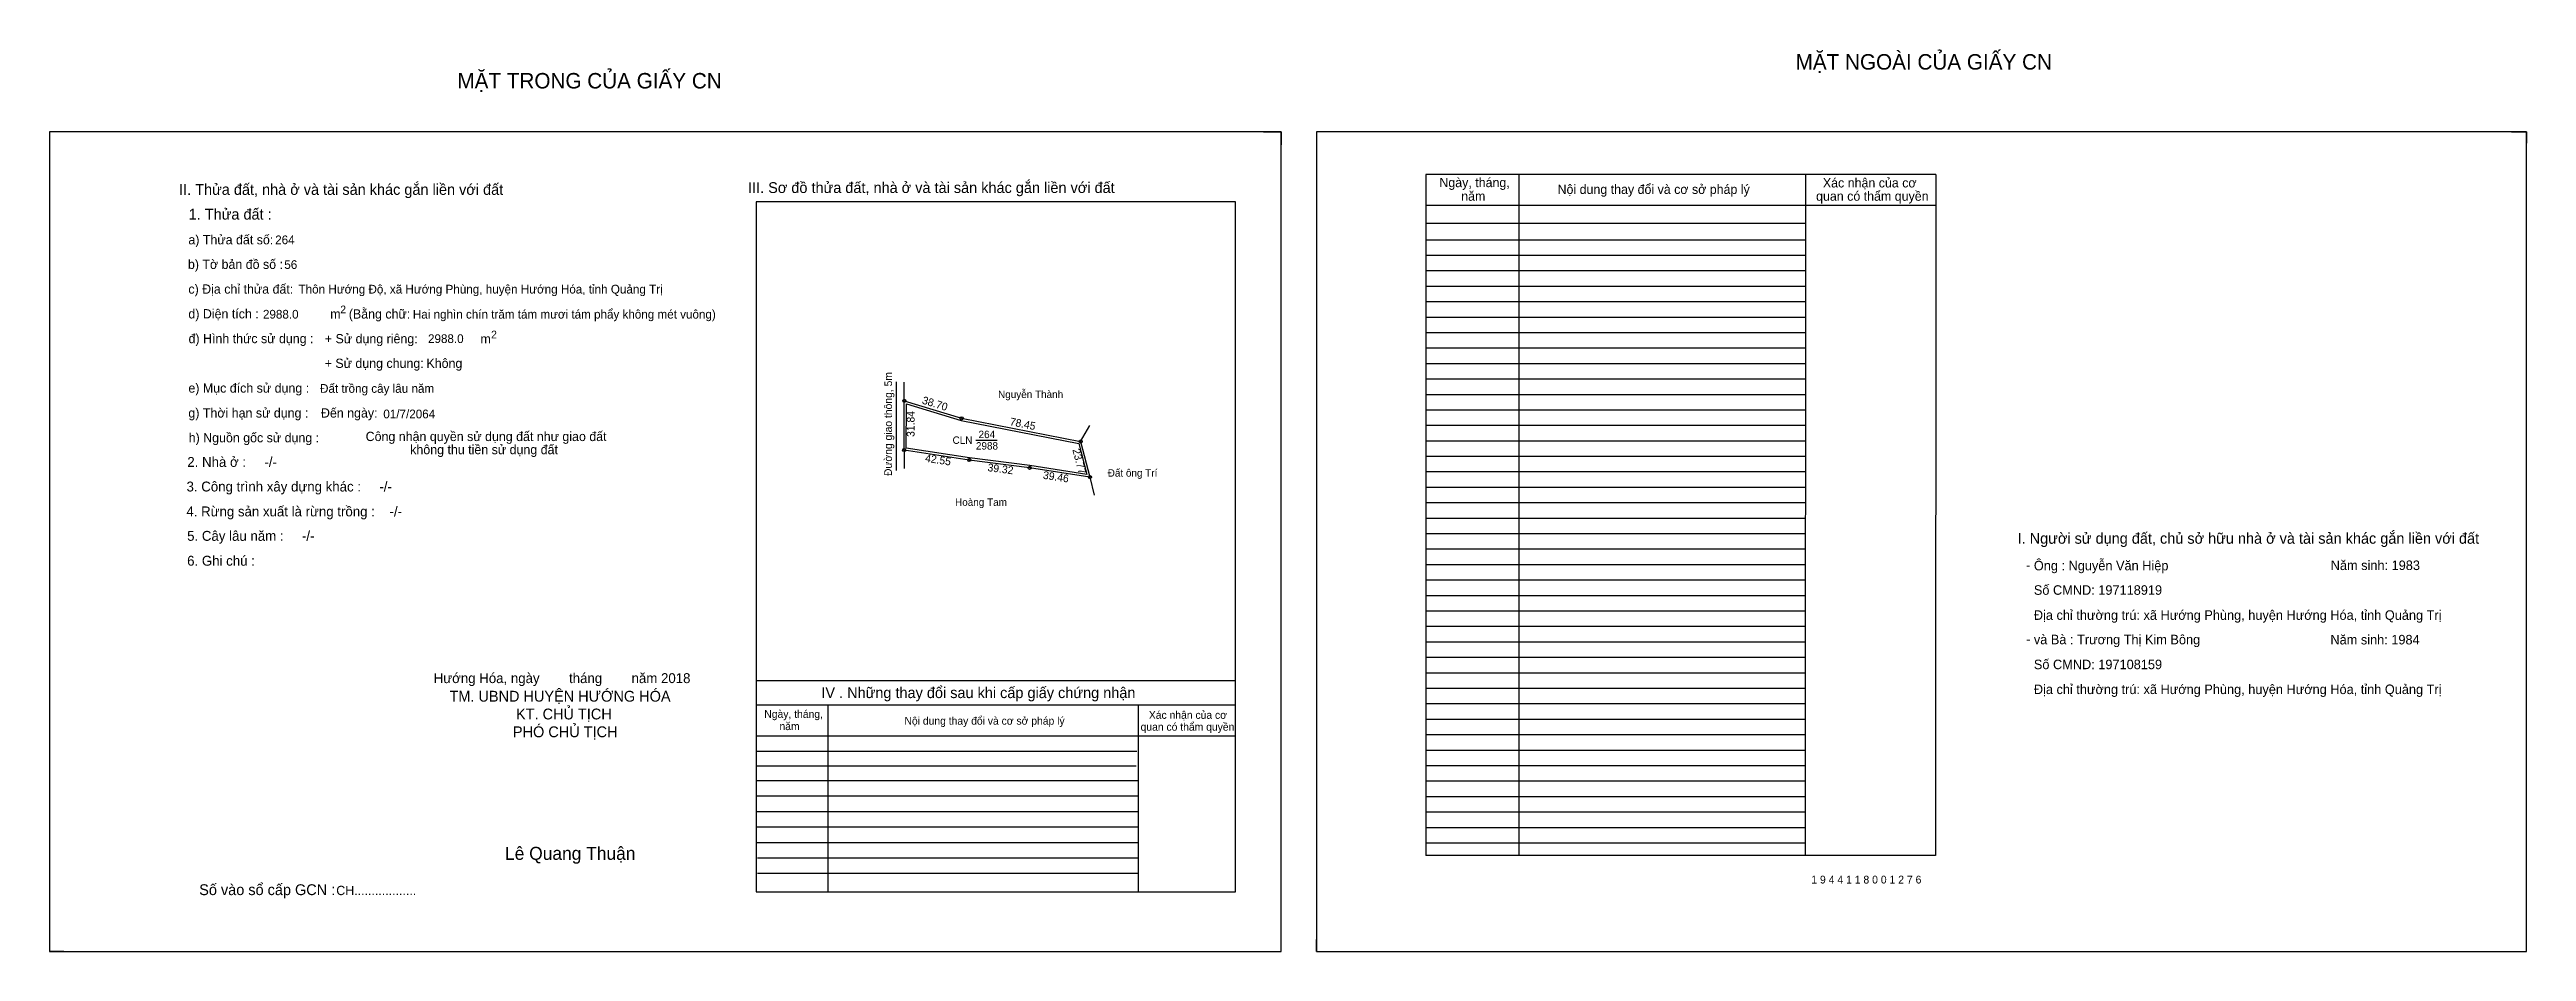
# Model space of a CAD drawing. Extents: x 532372 to 535879, y 1848239 to 1848822.
# Drawn here: x 534277 to 535879, y 1848239 to 1848822 of the extents above.
import ezdxf

# ---------------------------------------------------------------- set-up
doc = ezdxf.new("R2010")
doc.units = 0
for name, color, linetype in [('Default', 7, 'Continuous'), ('Level 10', 7, 'Continuous'), ('Level 11', 7, 'Continuous'), ('Level 13', 7, 'Continuous'), ('Level 27', 7, 'Continuous'), ('Level 49', 7, 'Continuous'), ('Level 55', 7, 'Continuous'), ('Level 6', 7, 'Continuous'), ('Level 60', 7, 'Continuous'), ('Level 7', 7, 'Continuous'), ('Level 8', 7, 'Continuous'), ('Level 9', 7, 'Continuous')]:
    doc.layers.add(name, color=color, linetype=linetype)

msp = doc.modelspace()

# ---------------------------------------------------------------- linework, layer by layer
at = {"layer": 'Level 10'}
for p, q in [((535062.2, 1848769.3), (535073.6, 1848769.3)), ((535073.6, 1848769.3), (535073.6, 1848760.9)), ((535869, 1848769.3), (535878.6, 1848769.3)), ((535878.6, 1848769.3), (535878.6, 1848761.9)), ((534277.4, 1848247.1), (534277.4, 1848239.3)), ((534286.6, 1848239.3), (534277.4, 1848239.3)), ((535096.4, 1848239.3), (535096.4, 1848247.1)), ((535096.4, 1848239.3), (535103.4, 1848239.3))]:
    msp.add_line(p, q, dxfattribs=at)
for points in [[(534277.4, 1848239.3), (535073.6, 1848239.3), (535073.6, 1848769.3), (534277.4, 1848769.3)], [(535096.4, 1848239.3), (535878.6, 1848239.3), (535878.6, 1848769.3), (535096.4, 1848769.3)], [(534944, 1848569), (534950, 1848546), (534911, 1848552), (534872, 1848557), (534829.9, 1848563.5), (534830, 1848595.3), (534867, 1848584)], [(534942.9, 1848567.8), (534948.1, 1848547.7), (534911.2, 1848553.4), (534872.2, 1848558.4), (534831.3, 1848564.7), (534831.4, 1848593.4), (534866.7, 1848582.6)]]:
    msp.add_lwpolyline(points, close=True, dxfattribs=at)
at = {"layer": 'Level 11'}
for centre in [(534830, 1848595.3), (534867, 1848584), (534944, 1848569), (534944, 1848569), (534829.9, 1848563.5), (534872, 1848557), (534911, 1848552), (534950, 1848546)]:
    msp.add_circle(centre, 1, dxfattribs=at)
at = {"layer": 'Level 27'}
for p, q in [((534830, 1848595.3), (534830, 1848607.3)), ((534944, 1848569), (534949.9, 1848579.4)), ((534829.9, 1848563.5), (534829.9, 1848551.5)), ((534950, 1848546), (534952.7, 1848534.3))]:
    msp.add_line(p, q, dxfattribs=at)
at = {"layer": 'Level 6'}
for p, q in [((534825, 1848598), (534825, 1848607.7)), ((534824.9, 1848550.2), (534825, 1848598))]:
    msp.add_line(p, q, dxfattribs=at)
at = {"layer": 'Level 7'}
for p, q in [((535412.4, 1848699.3), (535167.2, 1848699.3)), ((535412.4, 1848689.3), (535167.2, 1848689.3)), ((535412.4, 1848679.3), (535167.2, 1848679.3)), ((535412.4, 1848669.3), (535167.2, 1848669.3)), ((535412.4, 1848659.3), (535167.2, 1848659.3)), ((535412.4, 1848649.3), (535167.2, 1848649.3)), ((535412.4, 1848639.3), (535167.2, 1848639.3)), ((535412.4, 1848629.3), (535167.2, 1848629.3)), ((535412.4, 1848619.3), (535167.2, 1848619.3)), ((535412.4, 1848609.3), (535167.2, 1848609.3)), ((535412.4, 1848599.3), (535167.2, 1848599.3)), ((535412.4, 1848589.3), (535167.2, 1848589.3)), ((535412.4, 1848579.3), (535167.2, 1848579.3)), ((535412.4, 1848569.3), (535167.2, 1848569.3)), ((535412.4, 1848559.3), (535167.2, 1848559.3)), ((535412.4, 1848549.3), (535167.2, 1848549.3)), ((535412.4, 1848539.3), (535167.2, 1848539.3)), ((535412.4, 1848529.3), (535167.2, 1848529.3)), ((535412.4, 1848519.3), (535167.2, 1848519.3)), ((535412.4, 1848509.3), (535167.2, 1848509.3)), ((535412.4, 1848499.3), (535167.2, 1848499.3)), ((535412.4, 1848489.3), (535167.2, 1848489.3)), ((535412.4, 1848479.3), (535167.2, 1848479.3)), ((535412.4, 1848469.3), (535167.2, 1848469.3)), ((535412.4, 1848459.3), (535167.2, 1848459.3)), ((535412.4, 1848449.3), (535167.2, 1848449.3)), ((535412.4, 1848439.3), (535167.2, 1848439.3)), ((535412.4, 1848429.3), (535167.2, 1848429.3)), ((535412.4, 1848419.3), (535167.2, 1848419.3)), ((535412.4, 1848409.3), (535167.2, 1848409.3)), ((535412.4, 1848399.3), (535167.2, 1848399.3)), ((535412.4, 1848389.3), (535167.2, 1848389.3)), ((535412.4, 1848379.3), (535167.2, 1848379.3)), ((534980.4, 1848368.6), (534734.2, 1848368.6)), ((535412.4, 1848369.3), (535167.2, 1848369.3)), ((534979.9, 1848359.1), (534734.2, 1848359.1)), ((534981.2, 1848349.6), (534734.2, 1848349.6)), ((535412.4, 1848359.3), (535167.2, 1848359.3)), ((535412.4, 1848349.3), (535167.2, 1848349.3)), ((534981.2, 1848339.6), (534734.2, 1848339.6)), ((534981.2, 1848329.6), (534734.2, 1848329.6)), ((535412.4, 1848339.3), (535167.2, 1848339.3)), ((535412.4, 1848329.3), (535167.2, 1848329.3)), ((534981.2, 1848319.6), (534734.2, 1848319.6)), ((535412.4, 1848319.3), (535167.2, 1848319.3)), ((534981.2, 1848309.6), (534734.2, 1848309.6)), ((534981.2, 1848299.6), (534735, 1848299.6)), ((535412.4, 1848309.3), (535167.2, 1848309.3)), ((534981.2, 1848289.6), (534735, 1848289.6))]:
    msp.add_line(p, q, dxfattribs=at)
at = {"layer": 'Level 8'}
for p, q in [((535496.8, 1848741.7), (535167.2, 1848741.7)), ((535167.2, 1848741.7), (535167.2, 1848301.3)), ((535227.2, 1848741.7), (535227.2, 1848301.3)), ((535412.6, 1848741.5), (535412.4, 1848301.3)), ((535496.8, 1848741.7), (535496.6, 1848301.3)), ((535044.2, 1848723.9), (534734.2, 1848723.9)), ((534734.2, 1848723.9), (534734.2, 1848277.9)), ((535044.2, 1848277.9), (535044.2, 1848723.9)), ((535496.8, 1848721.7), (535167.2, 1848721.7)), ((535412.4, 1848710), (535167.2, 1848710)), ((535044.2, 1848414.3), (534734.2, 1848414.3)), ((535044.2, 1848398.5), (534734.2, 1848398.5)), ((534780.5, 1848398.5), (534780.5, 1848277.9)), ((534981.2, 1848398.5), (534981.2, 1848277.9)), ((535044.2, 1848378.5), (534734.2, 1848378.5)), ((535496.6, 1848301.3), (535167.2, 1848301.3)), ((534734.2, 1848277.9), (535044.2, 1848277.9))]:
    msp.add_line(p, q, dxfattribs=at)
at = {"layer": 'Level 9'}
msp.add_line((534876.3, 1848569.9), (534890.1, 1848569.9), dxfattribs=at)

# ---------------------------------------------------------------- texts
at = {"layer": 'Default'}
for s, p in [('e) Mục đích sử dụng :', (534367.2, 1848600.6)), ('g) Thời hạn sử dụng :', (534367.2, 1848584.5)), ('Đến ngày:', (534452.9, 1848584.5)), ('h) Nguồn gốc sử dụng :', (534367.4, 1848568.5)), ('Công nhận quyền sử dụng đất như giao đất', (534481.8, 1848569.3)), ('không thu tiền sử dụng đất', (534510.6, 1848560.8))]:
    msp.add_text(s, height=6, dxfattribs=at).set_placement(p)
at = {"layer": 'Level 13'}
for s, p in [('CLN', (534861.2, 1848567.5)), ('264', (534878, 1848571.2)), ('2988', (534876.3, 1848563.8))]:
    msp.add_text(s, height=4.8, dxfattribs=at).set_placement(p)
at = {"layer": 'Level 49'}
for s, rotation, p in [('Đường giao thông, 5m', 89.91, (534822, 1848546.7)), ('31.84', 89.91, (534836.6, 1848572)), ('38.70', 343.0072, (534841.1, 1848593.6)), ('78.45', 348.9765, (534897.9, 1848579.6)), ('42.55', 351.2549, (534843.2, 1848556)), ('39.32', 352.6942, (534883.6, 1848549.9)), ('23.77', 284.6209, (534938.6, 1848563.7)), ('39.46', 351.2538, (534919.4, 1848545))]:
    msp.add_text(s, height=5, rotation=rotation, dxfattribs=at).set_placement(p)
at = {"layer": 'Level 55'}
for s, height, p in [('1', 0.8, (534829.8, 1848595.3)), ('107', 0.22, (534829.8, 1848595.1)), ('107', 0.22, (534829.8, 1848595.1)), ('0', 0.22, (534829.9, 1848595.1)), ('0', 0.22, (534829.9, 1848595.1)), ('2', 0.8, (534866.7, 1848584)), ('107', 0.22, (534866.8, 1848583.8)), ('107', 0.22, (534866.8, 1848583.8)), ('3', 0.8, (534943.8, 1848569)), ('7', 0.8, (534829.7, 1848563.5)), ('0', 0.22, (534829.9, 1848563.2)), ('0', 0.22, (534829.9, 1848563.2)), ('0', 0.22, (534829.9, 1848563.2)), ('6', 0.8, (534871.7, 1848557)), ('0', 0.22, (534871.9, 1848556.8)), ('107', 0.22, (534943.8, 1848568.8)), ('107', 0.22, (534943.8, 1848568.8)), ('0', 0.22, (534943.9, 1848568.8)), ('5', 0.8, (534910.7, 1848552)), ('0', 0.22, (534910.9, 1848551.8)), ('4', 0.8, (534949.7, 1848546)), ('0', 0.22, (534949.9, 1848545.8)), ('0', 0.22, (534949.9, 1848545.8))]:
    msp.add_text(s, height=height, dxfattribs=at).set_placement(p)
at = {"layer": 'Level 6'}
for s, height, p in [('264', 5.63, (534423.3, 1848696.6)), ('56', 5.63, (534429.2, 1848680.6)), ('Thôn Hướng Độ, xã Hướng Phùng, huyện Hướng Hóa, tỉnh Quảng Trị', 5.64, (534438.4, 1848664.7)), ('2988.0', 5.63, (534415.4, 1848648.5)), ('Hai nghìn chín trăm tám mươi tám phẩy không mét vuông)', 5.632, (534512.3, 1848648.5)), ('2988.0', 5.63, (534522.1, 1848632.7)), ('Đất trồng cây lâu năm', 5.64, (534452.3, 1848600.5)), ('01/7/2064', 5.64, (534493.2, 1848584)), ('Ông : Nguyễn Văn Hiệp', 6.16, (535560.2, 1848485.7)), ('Năm sinh: 1983', 6.16, (535752.1, 1848485.9)), ('Số CMND: 197118919', 6.16, (535560.2, 1848469.9)), ('Địa chỉ thường trú: xã Hướng Phùng, huyện Hướng Hóa, tỉnh Quảng Trị', 6.16, (535560.2, 1848453.7)), ('và Bà : Trương Thị Kim Bông', 6.16, (535560.2, 1848437.9)), ('Năm sinh: 1984', 6.16, (535751.9, 1848437.8)), ('Số CMND: 197108159', 6.16, (535560.2, 1848421.8)), ('Địa chỉ thường trú: xã Hướng Phùng, huyện Hướng Hóa, tỉnh Quảng Trị', 6.16, (535560.2, 1848405.7)), ('1 9 4 4 1 1 8 0 0 1 2 7 6', 5.04, (535416.3, 1848283.2))]:
    msp.add_text(s, height=height, dxfattribs=at).set_placement(p)
at = {"layer": 'Level 60'}
for s, p in [('Nguyễn Thành', (534890.6, 1848597.1)), ('Đất ông Trí', (534961.5, 1848546.3)), ('Hoàng Tam', (534862.8, 1848527.4))]:
    msp.add_text(s, height=4.8, dxfattribs=at).set_placement(p)
at = {"layer": 'Level 7'}
for s, height, p in [('MẶT TRONG CỦA GIẤY CN', 10, (534541.1, 1848797.3)), ('MẶT NGOÀI CỦA GIẤY CN', 10, (535406.2, 1848809.5)), ('II. Thửa đất, nhà ở và tài sản khác gắn liền với đất', 7, (534361.2, 1848728.5)), ('III. Sơ đồ thửa đất, nhà ở và tài sản khác gắn liền với đất', 7, (534729, 1848729.7)), ('Ngày, tháng,', 6, (535175.9, 1848733.5)), ('năm', 6, (535190, 1848724.7)), ('Nội dung thay đổi và cơ sở pháp lý', 6, (535252.3, 1848729.1)), (' quan có thẩm quyền', 6, (535417.2, 1848724.7)), ('Xác nhận của cơ', 6, (535423.8, 1848733.3)), ('1. Thửa đất :', 7, (534367.4, 1848712.5)), ('a) Thửa đất số:', 6, (534367.2, 1848696.5)), ('b) Tờ bản đồ số :', 6, (534366.9, 1848680.6)), ('c) Địa chỉ thửa đất:', 6, (534367.2, 1848664.6)), ('d) Diện tích :', 6, (534367.2, 1848648.6)), ('m', 6, (534458.9, 1848648.5)), ('2', 5, (534465.4, 1848651.9)), ('(Bằng chữ:', 6, (534470.9, 1848648.5)), ('đ) Hình thức sử dụng :', 6, (534367.3, 1848632.6)), ('+ Sử dụng riêng:', 6, (534455.4, 1848632.5)), ('m', 6, (534556, 1848632.4)), ('2', 5, (534562.9, 1848635.7)), ('+ Sử dụng chung:', 6, (534455.3, 1848616.6)), ('Không', 6, (534521.1, 1848616.6)), ('2. Nhà ở :     -/-', 6.4, (534366.5, 1848552.6)), ('3. Công trình xây dựng khác :     -/-', 6.4, (534366, 1848536.7)), ('4. Rừng sản xuất là rừng trồng :    -/-', 6.4, (534365.9, 1848520.6)), ('5. Cây lâu năm :     -/-', 6.4, (534366.4, 1848504.8)), ('I. Người sử dụng đất, chủ sở hữu nhà ở và tài sản khác gắn liền với đất', 7, (535549.7, 1848502.9)), ('6. Ghi chú :', 6.4, (534366.4, 1848488.7)), ('-', 6.4, (535555.1, 1848485.9)), ('-', 6.4, (535555.2, 1848438.1)), ('Hướng Hóa, ngày        tháng        năm 2018', 6.4, (534525.8, 1848412.8)), ('TM. UBND HUYỆN HƯỚNG HÓA', 7, (534536, 1848400.8)), ('IV . Những thay đổi sau khi cấp giấy chứng nhận', 7, (534776.4, 1848403.1)), ('KT. CHỦ TỊCH', 7, (534579, 1848389.3)), ('Ngày, tháng,', 5, (534739.5, 1848390.3)), ('Xác nhận của cơ', 5, (534988.1, 1848389.7)), ('PHÓ CHỦ TỊCH', 7, (534577, 1848377.8)), ('năm', 5, (534749.3, 1848382.4)), ('Nội dung thay đổi và cơ sở pháp lý', 5, (534830.1, 1848385.9)), (' quan có thẩm quyền', 5, (534980.9, 1848382)), ('Lê Quang Thuận', 8.4, (534571.9, 1848298.5)), ('Số vào sổ cấp GCN :', 7, (534374.2, 1848275.7)), ('CH..................', 6, (534462.8, 1848275.7))]:
    msp.add_text(s, height=height, dxfattribs=at).set_placement(p)

doc.saveas('drawing.dxf')
